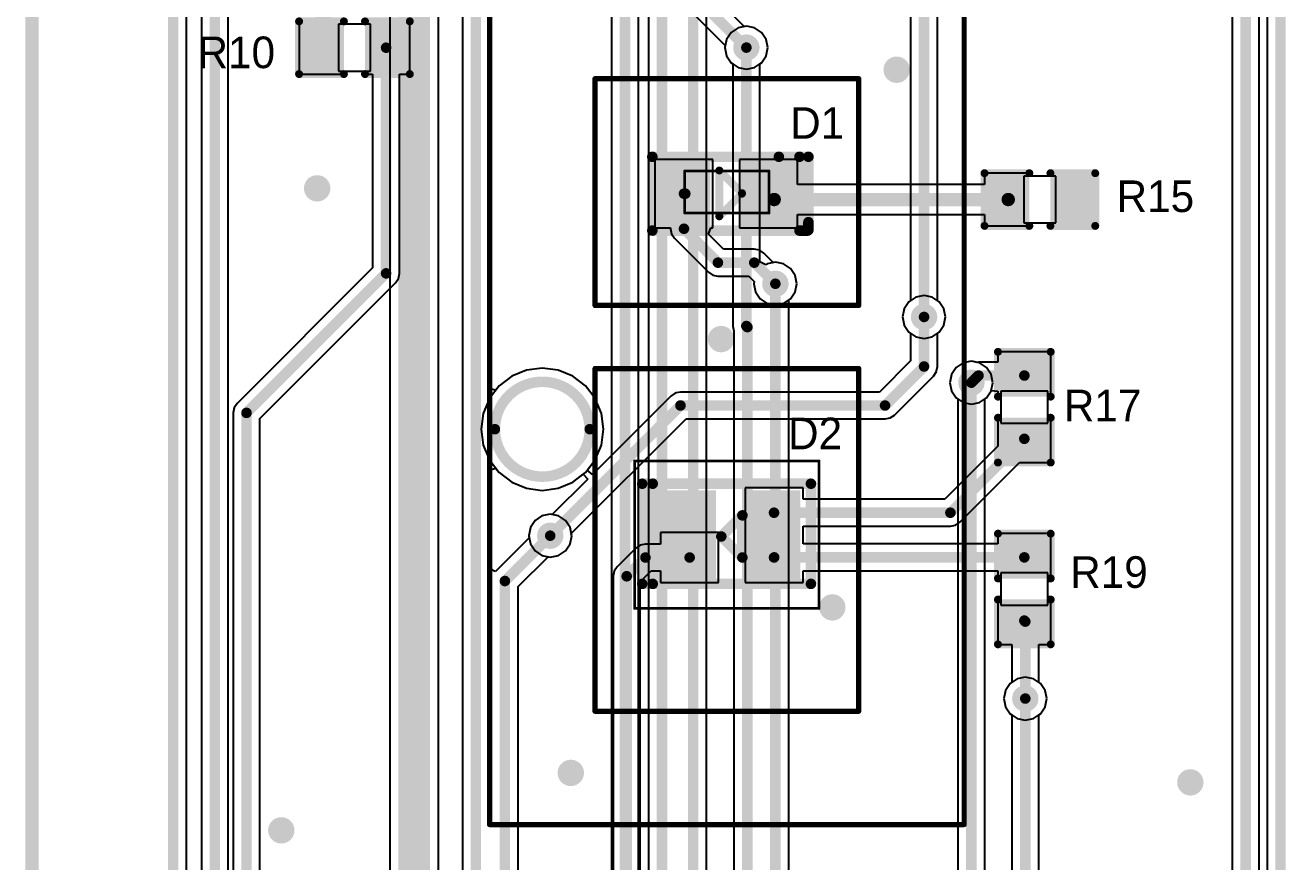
# Model space of a CAD drawing. Extents: x 10.58 to 11.54, y 9.91 to 15.27.
# Drawn here: x 10.598 to 11.539, y 13.464 to 14.089 of the extents above; entities that cross this region are included whole.
import ezdxf

# ---------------------------------------------------------------- set-up
doc = ezdxf.new("R2010")
doc.units = 0
doc.layers.get('0').update_dxf_attribs({"linetype": 'CONTINUOUS'})
for name, color, linetype in [('BOTTOMLAYER', 5, 'CONTINUOUS'), ('KEEPOUTLAYER', 6, 'CONTINUOUS'), ('MULTILAYER', 9, 'CONTINUOUS'), ('TOPLAYER', 1, 'CONTINUOUS'), ('TOPOVERLAY', 2, 'CONTINUOUS'), ('TOPPASTE', 8, 'CONTINUOUS'), ('TOPSOLDER', 216, 'CONTINUOUS'), ('VIAHOLELAYER', 16, 'CONTINUOUS')]:
    doc.layers.add(name, color=color, linetype=linetype)

# ---------------------------------------------------------------- blocks, each defined once
blk = doc.blocks.new('LED_0603_13')
at = {"layer": 'TOPLAYER'}
for points in [[(0.038189, -0.046457), (0.038189, -0.007087), (0.006693, -0.046457), (0.006693, -0.007087)], [(0.101181, -0.046457), (0.101181, -0.007087), (0.069685, -0.046457), (0.069685, -0.007087)]]:
    blk.add_solid(points, dxfattribs=at)
at = {"layer": 'TOPOVERLAY'}
for points, const_width in [([(-0.009449, 0.000394, 1), (-0.005512, 0.000394, 1)], 0.003937), ([(-0.009449, 0.000394, 1), (-0.005512, 0.000394, 1)], 0.003937), ([(-0.009055, 0.000787, 1), (-0.005118, 0.000787, 1)], 0.003937), ([(-0.009055, 0.000787, 1), (-0.005118, 0.000787, 1)], 0.003937), ([(-0.002756, 0.000787, 1), (0.001181, 0.000787, 1)], 0.003937), ([(-0.002756, 0.000787, 1), (0.001181, 0.000787, 1)], 0.003937), ([(-0.002756, 0.000787, 1), (0.001181, 0.000787, 1)], 0.003937), ([(0.107087, 0.000787, 1), (0.111024, 0.000787, 1)], 0.003937), ([(0.107087, 0.000787, 1), (0.111024, 0.000787, 1)], 0.003937), ([(-0.009449, -0.005512, 1), (-0.005512, -0.005512, 1)], 0.003937), ([(-0.009449, -0.005512, 1), (-0.005512, -0.005512, 1)], 0.003937), ([(0.057579, -0.009843, 1), (0.060532, -0.009843, 1)], 0.002953), ([(0.057579, -0.009843, 1), (0.060532, -0.009843, 1)], 0.002953), ([(0.04065, -0.026772, 1), (0.043602, -0.026772, 1)], 0.002953), ([(0.04065, -0.026772, 1), (0.043602, -0.026772, 1)], 0.002953), ([(0.04065, -0.026772, 1), (0.043602, -0.026772, 1)], 0.002953), ([(0.04065, -0.027165, 1), (0.043602, -0.027165, 1)], 0.002953), ([(0.057579, -0.044095, 1), (0.060532, -0.044095, 1)], 0.002953), ([(0.057579, -0.044095, 1), (0.060532, -0.044095, 1)], 0.002953), ([(-0.009449, -0.054331, 1), (-0.005512, -0.054331, 1)], 0.003937), ([(-0.009449, -0.054331, 1), (-0.005512, -0.054331, 1)], 0.003937), ([(-0.002756, -0.054331, 1), (0.001181, -0.054331, 1)], 0.003937), ([(-0.002756, -0.054331, 1), (0.001181, -0.054331, 1)], 0.003937), ([(0.012598, -0.054331, 1), (0.016535, -0.054331, 1)], 0.003937), ([(0.107087, -0.054331, 1), (0.111024, -0.054331, 1)], 0.003937), ([(0.107087, -0.054331, 1), (0.111024, -0.054331, 1)], 0.003937)]:
    blk.add_lwpolyline(points, format="xyb", close=True, dxfattribs=dict(at, const_width=const_width))
for points, const_width in [([(-0.007087, 0.000787), (-0.00748, 0.000394)], 0.007874), ([(-0.00748, 0.000394), (-0.00748, -0.005512)], 0.007874), ([(-0.000787, 0.000787), (-0.007087, 0.000787)], 0.007874), ([(0.109055, 0.000787), (-0.000787, 0.000787)], 0.007874), ([(-0.000787, 0.000787), (-0.000787, -0.054331)], 0.007874), ([(0.109055, 0.000787), (0.109055, -0.054331)], 0.007874), ([(-0.00748, -0.005512), (-0.00748, -0.054331)], 0.007874), ([(0.059055, -0.009843), (0.042126, -0.026772)], 0.005906), ([(0.059055, -0.009843), (0.059055, -0.044095)], 0.005906), ([(0.042126, -0.026772), (0.042126, -0.026772)], 0.005906), ([(0.059055, -0.044095), (0.042126, -0.027165)], 0.005906), ([(0.014567, -0.054331), (-0.00748, -0.054331)], 0.007874), ([(0.109055, -0.054331), (-0.000787, -0.054331)], 0.007874)]:
    blk.add_lwpolyline(points, dxfattribs=dict(at, const_width=const_width))
at = {"layer": 'TOPPASTE'}
for points in [[(0.038189, -0.046457), (0.038189, -0.007087), (0.006693, -0.046457), (0.006693, -0.007087)], [(0.101181, -0.046457), (0.101181, -0.007087), (0.069685, -0.046457), (0.069685, -0.007087)]]:
    blk.add_solid(points, dxfattribs=at)
at = {"layer": 'TOPSOLDER'}
for points in [[(0.042189, -0.050457), (0.042189, -0.003087), (0.002693, -0.050457), (0.002693, -0.003087)], [(0.105181, -0.050457), (0.105181, -0.003087), (0.065685, -0.050457), (0.065685, -0.003087)]]:
    blk.add_solid(points, dxfattribs=at)
blk = doc.blocks.new('0603_2_LED_24')
at = {"layer": 'TOPLAYER'}
for points in [[(-0.015748, 0.04626), (-0.015748, 0.020669), (0.015748, 0.04626), (0.015748, 0.020669)], [(0.047244, 0.04626), (0.047244, 0.020669), (0.07874, 0.04626), (0.07874, 0.020669)], [(-0.015748, 0.012795), (-0.015748, -0.012795), (0.015748, 0.012795), (0.015748, -0.012795)], [(0.047244, 0.012795), (0.047244, -0.012795), (0.07874, 0.012795), (0.07874, -0.012795)]]:
    blk.add_solid(points, dxfattribs=at)
at = {"layer": 'TOPOVERLAY', "const_width": 0.007874}
for points in [[(-0.035433, -0.019685), (-0.035433, 0.055118)], [(-0.035433, 0.055118), (0.090551, 0.055118)], [(-0.027559, -0.019685), (-0.027559, 0.055118)], [(0.090551, -0.019685), (0.090551, 0.055118)], [(0.023622, 0.015748), (0.03937, 0.031496)], [(0.03937, 0), (0.03937, 0.031496)], [(0.023622, 0.015748), (0.03937, 0)], [(-0.035433, -0.019685), (0.090551, -0.019685)]]:
    blk.add_lwpolyline(points, dxfattribs=at)
at = {"layer": 'TOPOVERLAY', "const_width": 0.003937}
for points in [[(-0.037402, 0.055118, 1), (-0.033465, 0.055118, 1)], [(-0.037402, 0.055118, 1), (-0.033465, 0.055118, 1)], [(-0.029528, 0.055118, 1), (-0.025591, 0.055118, 1)], [(0.088583, 0.055118, 1), (0.09252, 0.055118, 1)], [(0.088583, 0.055118, 1), (0.09252, 0.055118, 1)], [(0.037402, 0.031496, 1), (0.041339, 0.031496, 1)], [(0.037402, 0.031496, 1), (0.041339, 0.031496, 1)], [(0.021653, 0.015748, 1), (0.02559, 0.015748, 1)], [(0.021654, 0.015748, 1), (0.025591, 0.015748, 1)], [(0.037402, 0, 1), (0.041339, 0, 1)], [(0.037402, 0, 1), (0.041339, 0, 1)], [(-0.037402, -0.019685, 1), (-0.033465, -0.019685, 1)], [(-0.037402, -0.019685, 1), (-0.033465, -0.019685, 1)], [(-0.029528, -0.019685, 1), (-0.025591, -0.019685, 1)], [(0.088583, -0.019685, 1), (0.09252, -0.019685, 1)], [(0.088583, -0.019685, 1), (0.09252, -0.019685, 1)]]:
    blk.add_lwpolyline(points, format="xyb", close=True, dxfattribs=at)
at = {"layer": 'TOPPASTE'}
for points in [[(-0.015748, 0.04626), (-0.015748, 0.020669), (0.015748, 0.04626), (0.015748, 0.020669)], [(0.047244, 0.04626), (0.047244, 0.020669), (0.07874, 0.04626), (0.07874, 0.020669)], [(-0.015748, 0.012795), (-0.015748, -0.012795), (0.015748, 0.012795), (0.015748, -0.012795)], [(0.047244, 0.012795), (0.047244, -0.012795), (0.07874, 0.012795), (0.07874, -0.012795)]]:
    blk.add_solid(points, dxfattribs=at)
at = {"layer": 'TOPSOLDER'}
for points in [[(-0.019748, 0.05026), (-0.019748, 0.016669), (0.019748, 0.05026), (0.019748, 0.016669)], [(0.043244, 0.05026), (0.043244, 0.016669), (0.08274, 0.05026), (0.08274, 0.016669)], [(-0.019748, 0.016795), (-0.019748, -0.016795), (0.019748, 0.016795), (0.019748, -0.016795)], [(0.043244, 0.016795), (0.043244, -0.016795), (0.08274, 0.016795), (0.08274, -0.016795)]]:
    blk.add_solid(points, dxfattribs=at)
blk = doc.blocks.new('R_0402_39')
at = {"layer": 'TOPLAYER'}
for p, q in [((0.017, 0.0175), (-0.007, 0.0175)), ((-0.007, 0.0175), (-0.007, -0.0175)), ((0.017, -0.0175), (0.017, 0.0175)), ((-0.007, -0.0175), (0.017, -0.0175))]:
    blk.add_line(p, q, dxfattribs=at)
for points in [[(-0.006811, -0.01378), (-0.006811, 0.01378), (-0.030433, -0.01378), (-0.030433, 0.01378)], [(0.040433, -0.01378), (0.040433, 0.01378), (0.016811, -0.01378), (0.016811, 0.01378)]]:
    blk.add_solid(points, dxfattribs=at)
at = {"layer": 'TOPOVERLAY', "const_width": 0.005906}
for points in [[(-0.036339, 0.019685), (-0.036339, -0.019685)], [(-0.002874, 0.019685), (-0.036339, 0.019685)], [(0.046339, 0.019685), (0.012874, 0.019685)], [(0.046339, 0.019685), (0.046339, -0.019685)], [(-0.002874, -0.019685), (-0.036339, -0.019685)], [(0.046339, -0.019685), (0.012874, -0.019685)]]:
    blk.add_lwpolyline(points, dxfattribs=at)
at = {"layer": 'TOPOVERLAY', "const_width": 0.002953}
for points in [[(-0.037815, 0.019685, 1), (-0.034862, 0.019685, 1)], [(-0.037815, 0.019685, 1), (-0.034862, 0.019685, 1)], [(-0.00435, 0.019685, 1), (-0.001398, 0.019685, 1)], [(0.011398, 0.019685, 1), (0.01435, 0.019685, 1)], [(0.044862, 0.019685, 1), (0.047815, 0.019685, 1)], [(0.044862, 0.019685, 1), (0.047815, 0.019685, 1)], [(-0.037815, -0.019685, 1), (-0.034862, -0.019685, 1)], [(-0.037815, -0.019685, 1), (-0.034862, -0.019685, 1)], [(-0.00435, -0.019685, 1), (-0.001398, -0.019685, 1)], [(0.011398, -0.019685, 1), (0.01435, -0.019685, 1)], [(0.044862, -0.019685, 1), (0.047815, -0.019685, 1)], [(0.044862, -0.019685, 1), (0.047815, -0.019685, 1)]]:
    blk.add_lwpolyline(points, format="xyb", close=True, dxfattribs=at)
at = {"layer": 'TOPPASTE'}
for points in [[(-0.006811, -0.01378), (-0.006811, 0.01378), (-0.030433, -0.01378), (-0.030433, 0.01378)], [(0.040433, -0.01378), (0.040433, 0.01378), (0.016811, -0.01378), (0.016811, 0.01378)]]:
    blk.add_solid(points, dxfattribs=at)
at = {"layer": 'TOPSOLDER'}
for points in [[(-0.002811, -0.01778), (-0.002811, 0.01778), (-0.034433, -0.01778), (-0.034433, 0.01778)], [(0.044433, -0.01778), (0.044433, 0.01778), (0.012811, -0.01778), (0.012811, 0.01778)]]:
    blk.add_solid(points, dxfattribs=at)
blk = doc.blocks.new('R_0402_42')
at = {"layer": 'TOPLAYER'}
for p, q in [((0.017, 0.0175), (-0.007, 0.0175)), ((-0.007, 0.0175), (-0.007, -0.0175)), ((0.017, -0.0175), (0.017, 0.0175)), ((-0.007, -0.0175), (0.017, -0.0175))]:
    blk.add_line(p, q, dxfattribs=at)
for points in [[(-0.006811, -0.01378), (-0.006811, 0.01378), (-0.030433, -0.01378), (-0.030433, 0.01378)], [(0.040433, -0.01378), (0.040433, 0.01378), (0.016811, -0.01378), (0.016811, 0.01378)]]:
    blk.add_solid(points, dxfattribs=at)
at = {"layer": 'TOPOVERLAY', "const_width": 0.005906}
for points in [[(-0.036339, -0.019685), (-0.036339, 0.019685)], [(-0.036339, 0.019685), (-0.002874, 0.019685)], [(0.012874, 0.019685), (0.046339, 0.019685)], [(0.046339, -0.019685), (0.046339, 0.019685)], [(-0.036339, -0.019685), (-0.002874, -0.019685)], [(0.012874, -0.019685), (0.046339, -0.019685)]]:
    blk.add_lwpolyline(points, dxfattribs=at)
at = {"layer": 'TOPOVERLAY', "const_width": 0.002953}
for points in [[(-0.037815, 0.019685, 1), (-0.034862, 0.019685, 1)], [(-0.037815, 0.019685, 1), (-0.034862, 0.019685, 1)], [(-0.00435, 0.019685, 1), (-0.001398, 0.019685, 1)], [(0.011398, 0.019685, 1), (0.01435, 0.019685, 1)], [(0.044862, 0.019685, 1), (0.047815, 0.019685, 1)], [(0.044862, 0.019685, 1), (0.047815, 0.019685, 1)], [(-0.037815, -0.019685, 1), (-0.034862, -0.019685, 1)], [(-0.037815, -0.019685, 1), (-0.034862, -0.019685, 1)], [(-0.00435, -0.019685, 1), (-0.001398, -0.019685, 1)], [(0.011398, -0.019685, 1), (0.01435, -0.019685, 1)], [(0.044862, -0.019685, 1), (0.047815, -0.019685, 1)], [(0.044862, -0.019685, 1), (0.047815, -0.019685, 1)]]:
    blk.add_lwpolyline(points, format="xyb", close=True, dxfattribs=at)
at = {"layer": 'TOPPASTE'}
for points in [[(-0.006811, -0.01378), (-0.006811, 0.01378), (-0.030433, -0.01378), (-0.030433, 0.01378)], [(0.040433, -0.01378), (0.040433, 0.01378), (0.016811, -0.01378), (0.016811, 0.01378)]]:
    blk.add_solid(points, dxfattribs=at)
at = {"layer": 'TOPSOLDER'}
for points in [[(-0.002811, -0.01778), (-0.002811, 0.01778), (-0.034433, -0.01778), (-0.034433, 0.01778)], [(0.044433, -0.01778), (0.044433, 0.01778), (0.012811, -0.01778), (0.012811, 0.01778)]]:
    blk.add_solid(points, dxfattribs=at)
blk = doc.blocks.new('R_0402_44')
at = {"layer": 'TOPLAYER'}
for p, q in [((0.017, 0.0175), (-0.007, 0.0175)), ((-0.007, 0.0175), (-0.007, -0.0175)), ((0.017, -0.0175), (0.017, 0.0175)), ((-0.007, -0.0175), (0.017, -0.0175))]:
    blk.add_line(p, q, dxfattribs=at)
for points in [[(-0.006811, -0.01378), (-0.006811, 0.01378), (-0.030433, -0.01378), (-0.030433, 0.01378)], [(0.040433, -0.01378), (0.040433, 0.01378), (0.016811, -0.01378), (0.016811, 0.01378)]]:
    blk.add_solid(points, dxfattribs=at)
at = {"layer": 'TOPOVERLAY', "const_width": 0.005906}
for points in [[(-0.036339, -0.019685), (-0.036339, 0.019685)], [(-0.002874, 0.019685), (-0.036339, 0.019685)], [(0.046339, 0.019685), (0.012874, 0.019685)], [(0.046339, -0.019685), (0.046339, 0.019685)], [(-0.002874, -0.019685), (-0.036339, -0.019685)], [(0.046339, -0.019685), (0.012874, -0.019685)]]:
    blk.add_lwpolyline(points, dxfattribs=at)
at = {"layer": 'TOPOVERLAY', "const_width": 0.002953}
for points in [[(-0.037815, 0.019685, 1), (-0.034862, 0.019685, 1)], [(-0.037815, 0.019685, 1), (-0.034862, 0.019685, 1)], [(-0.00435, 0.019685, 1), (-0.001398, 0.019685, 1)], [(0.011398, 0.019685, 1), (0.01435, 0.019685, 1)], [(0.044862, 0.019685, 1), (0.047815, 0.019685, 1)], [(0.044862, 0.019685, 1), (0.047815, 0.019685, 1)], [(-0.037815, -0.019685, 1), (-0.034862, -0.019685, 1)], [(-0.037815, -0.019685, 1), (-0.034862, -0.019685, 1)], [(-0.00435, -0.019685, 1), (-0.001398, -0.019685, 1)], [(0.011398, -0.019685, 1), (0.01435, -0.019685, 1)], [(0.044862, -0.019685, 1), (0.047815, -0.019685, 1)], [(0.044862, -0.019685, 1), (0.047815, -0.019685, 1)]]:
    blk.add_lwpolyline(points, format="xyb", close=True, dxfattribs=at)
at = {"layer": 'TOPPASTE'}
for points in [[(-0.006811, -0.01378), (-0.006811, 0.01378), (-0.030433, -0.01378), (-0.030433, 0.01378)], [(0.040433, -0.01378), (0.040433, 0.01378), (0.016811, -0.01378), (0.016811, 0.01378)]]:
    blk.add_solid(points, dxfattribs=at)
at = {"layer": 'TOPSOLDER'}
for points in [[(-0.002811, -0.01778), (-0.002811, 0.01778), (-0.034433, -0.01778), (-0.034433, 0.01778)], [(0.044433, -0.01778), (0.044433, 0.01778), (0.012811, -0.01778), (0.012811, 0.01778)]]:
    blk.add_solid(points, dxfattribs=at)
blk = doc.blocks.new('R_0402_46')
at = {"layer": 'TOPLAYER'}
for p, q in [((0.017, 0.0175), (-0.007, 0.0175)), ((-0.007, 0.0175), (-0.007, -0.0175)), ((0.017, -0.0175), (0.017, 0.0175)), ((-0.007, -0.0175), (0.017, -0.0175))]:
    blk.add_line(p, q, dxfattribs=at)
for points in [[(-0.006811, -0.01378), (-0.006811, 0.01378), (-0.030433, -0.01378), (-0.030433, 0.01378)], [(0.040433, -0.01378), (0.040433, 0.01378), (0.016811, -0.01378), (0.016811, 0.01378)]]:
    blk.add_solid(points, dxfattribs=at)
at = {"layer": 'TOPOVERLAY', "const_width": 0.005906}
for points in [[(-0.036339, 0.019685), (-0.036339, -0.019685)], [(-0.036339, 0.019685), (-0.002874, 0.019685)], [(0.012874, 0.019685), (0.046339, 0.019685)], [(0.046339, 0.019685), (0.046339, -0.019685)], [(-0.036339, -0.019685), (-0.002874, -0.019685)], [(0.012874, -0.019685), (0.046339, -0.019685)]]:
    blk.add_lwpolyline(points, dxfattribs=at)
at = {"layer": 'TOPOVERLAY', "const_width": 0.002953}
for points in [[(-0.037815, 0.019685, 1), (-0.034862, 0.019685, 1)], [(-0.037815, 0.019685, 1), (-0.034862, 0.019685, 1)], [(-0.00435, 0.019685, 1), (-0.001398, 0.019685, 1)], [(0.011398, 0.019685, 1), (0.01435, 0.019685, 1)], [(0.044862, 0.019685, 1), (0.047815, 0.019685, 1)], [(0.044862, 0.019685, 1), (0.047815, 0.019685, 1)], [(-0.037815, -0.019685, 1), (-0.034862, -0.019685, 1)], [(-0.037815, -0.019685, 1), (-0.034862, -0.019685, 1)], [(-0.00435, -0.019685, 1), (-0.001398, -0.019685, 1)], [(0.011398, -0.019685, 1), (0.01435, -0.019685, 1)], [(0.044862, -0.019685, 1), (0.047815, -0.019685, 1)], [(0.044862, -0.019685, 1), (0.047815, -0.019685, 1)]]:
    blk.add_lwpolyline(points, format="xyb", close=True, dxfattribs=at)
at = {"layer": 'TOPPASTE'}
for points in [[(-0.006811, -0.01378), (-0.006811, 0.01378), (-0.030433, -0.01378), (-0.030433, 0.01378)], [(0.040433, -0.01378), (0.040433, 0.01378), (0.016811, -0.01378), (0.016811, 0.01378)]]:
    blk.add_solid(points, dxfattribs=at)
at = {"layer": 'TOPSOLDER'}
for points in [[(-0.002811, -0.01778), (-0.002811, 0.01778), (-0.034433, -0.01778), (-0.034433, 0.01778)], [(0.044433, -0.01778), (0.044433, 0.01778), (0.012811, -0.01778), (0.012811, 0.01778)]]:
    blk.add_solid(points, dxfattribs=at)

msp = doc.modelspace()

# ---------------------------------------------------------------- linework, layer by layer
at = {"layer": 'BOTTOMLAYER'}
for p, q in [((11.063284, 14.754827), (11.063284, 13.367907)), ((11.258953, 14.653513), (11.258953, 13.883233)), ((11.279024, 13.883233), (11.279024, 14.654565)), ((11.499111, 14.639472), (11.499111, 13.018068)), ((11.525096, 14.637282), (11.525096, 12.651505)), ((11.519182, 13.013912), (11.519182, 14.635931)), ((10.718394, 12.651505), (10.718394, 14.576317)), ((10.729426, 14.4584), (10.729426, 12.845801)), ((10.749496, 12.849958), (10.749496, 14.454243)), ((10.924308, 14.426874), (10.924308, 12.61903)), ((10.944378, 13.81772), (10.944378, 14.426874)), ((11.035725, 14.385345), (11.035725, 13.239138)), ((11.055796, 13.365982), (11.055796, 14.389502)), ((10.870216, 14.324018), (10.870216, 12.451951)), ((10.906344, 12.459433), (10.906344, 14.324018)), ((11.106583, 13.009581), (11.106583, 14.280024)), ((11.124958, 14.083533), (11.121477, 14.078324)), ((11.130167, 14.087014), (11.124958, 14.083533)), ((11.136312, 14.088236), (11.130167, 14.087014)), ((11.142456, 14.087014), (11.136312, 14.088236)), ((11.147665, 14.083533), (11.142456, 14.087014)), ((11.151146, 14.078324), (11.147665, 14.083533)), ((11.121477, 14.078324), (11.120255, 14.072179)), ((11.120255, 14.072179), (11.121477, 14.066035)), ((11.152368, 14.072179), (11.151146, 14.078324)), ((11.151146, 14.066035), (11.152368, 14.072179)), ((11.121477, 14.066035), (11.124958, 14.060826)), ((11.147665, 14.060826), (11.151146, 14.066035)), ((11.124958, 14.060826), (11.126276, 14.059945)), ((11.126276, 14.059945), (11.126276, 13.864191)), ((11.146347, 14.059945), (11.147665, 14.060826)), ((11.146347, 13.912282), (11.146347, 14.059945)), ((11.150757, 13.909925), (11.146347, 13.912282)), ((11.157965, 13.911858), (11.15182, 13.910636)), ((11.16411, 13.910636), (11.157965, 13.911858)), ((11.15182, 13.910636), (11.150757, 13.909925)), ((11.169319, 13.907155), (11.16411, 13.910636)), ((11.172799, 13.901946), (11.169319, 13.907155)), ((11.174022, 13.895801), (11.172799, 13.901946)), ((11.172799, 13.889657), (11.174022, 13.895801)), ((11.168, 13.883567), (11.169319, 13.884448)), ((11.168, 13.0679), (11.168, 13.883567)), ((11.169319, 13.884448), (11.172799, 13.889657)), ((11.258953, 13.883233), (11.257635, 13.882352)), ((11.280342, 13.882352), (11.279024, 13.883233)), ((11.254154, 13.877143), (11.252932, 13.870998)), ((11.257635, 13.882352), (11.254154, 13.877143)), ((11.283823, 13.877143), (11.280342, 13.882352)), ((11.285045, 13.870998), (11.283823, 13.877143)), ((11.126276, 13.864191), (11.126276, 13.864191)), ((11.126276, 13.864191), (11.126276, 13.864191)), ((11.126276, 13.864191), (11.12704, 13.860351)), ((11.252932, 13.870998), (11.254154, 13.864854)), ((11.254154, 13.864854), (11.257635, 13.859644)), ((11.280342, 13.859644), (11.283823, 13.864854)), ((11.283823, 13.864854), (11.285045, 13.870998)), ((11.12704, 13.860351), (11.127064, 13.860316)), ((11.127064, 13.860316), (11.127064, 13.018068)), ((11.257635, 13.859644), (11.262844, 13.856164)), ((11.262844, 13.856164), (11.268989, 13.854942)), ((11.268989, 13.854942), (11.275133, 13.856164)), ((11.275133, 13.856164), (11.280342, 13.859644)), ((11.298168, 13.836729), (11.292959, 13.833248)), ((11.304313, 13.837951), (11.298168, 13.836729)), ((11.310457, 13.836729), (11.304313, 13.837951)), ((11.315666, 13.833248), (11.310457, 13.836729)), ((10.961116, 13.826688), (10.951659, 13.81943)), ((10.97213, 13.83125), (10.961116, 13.826688)), ((10.983949, 13.832806), (10.97213, 13.83125)), ((10.995769, 13.83125), (10.983949, 13.832806)), ((11.006783, 13.826688), (10.995769, 13.83125)), ((11.016241, 13.81943), (11.006783, 13.826688)), ((11.289478, 13.828039), (11.288256, 13.821895)), ((11.292959, 13.833248), (11.289478, 13.828039)), ((11.319147, 13.828039), (11.315666, 13.833248)), ((11.320369, 13.821895), (11.319147, 13.828039)), ((10.949113, 13.816113), (10.944378, 13.81772)), ((10.951659, 13.81943), (10.949113, 13.816113)), ((11.023498, 13.809972), (11.016241, 13.81943)), ((11.288256, 13.821895), (11.289478, 13.81575)), ((11.319147, 13.81575), (11.320369, 13.821895)), ((11.02806, 13.798959), (11.023498, 13.809972)), ((11.289478, 13.81575), (11.292959, 13.810541)), ((11.292959, 13.810541), (11.294277, 13.80966)), ((11.294277, 13.80966), (11.294277, 13.068068)), ((11.314348, 13.80966), (11.315666, 13.810541)), ((11.314348, 13.063912), (11.314348, 13.80966)), ((11.315666, 13.810541), (11.319147, 13.81575)), ((11.029616, 13.787139), (11.02806, 13.798959)), ((11.02806, 13.77532), (11.029616, 13.787139)), ((11.023498, 13.764306), (11.02806, 13.77532)), ((11.016241, 13.754848), (11.023498, 13.764306)), ((10.944378, 13.756558), (10.949113, 13.758166)), ((10.944378, 13.683872), (10.944378, 13.756558)), ((10.949113, 13.758166), (10.951659, 13.754848)), ((10.951659, 13.754848), (10.961116, 13.747591)), ((11.006783, 13.747591), (11.016241, 13.754848)), ((10.961116, 13.747591), (10.97213, 13.743029)), ((10.97213, 13.743029), (10.983949, 13.741473)), ((10.983949, 13.741473), (10.995769, 13.743029)), ((10.995769, 13.743029), (11.006783, 13.747591)), ((10.989855, 13.723669), (10.98371, 13.722447)), ((10.995999, 13.722447), (10.989855, 13.723669)), ((10.975021, 13.713757), (10.973798, 13.707612)), ((10.978501, 13.718966), (10.975021, 13.713757)), ((10.98371, 13.722447), (10.978501, 13.718966)), ((11.001209, 13.718966), (10.995999, 13.722447)), ((11.004689, 13.713757), (11.001209, 13.718966)), ((11.005911, 13.707612), (11.004689, 13.713757)), ((10.974108, 13.706057), (10.948998, 13.680947)), ((10.973798, 13.707612), (10.974108, 13.706057)), ((11.004689, 13.701468), (11.005911, 13.707612)), ((10.995999, 13.692778), (11.001209, 13.696259)), ((11.001209, 13.696259), (11.004689, 13.701468)), ((10.966032, 13.669597), (10.9883, 13.691865)), ((10.9883, 13.691865), (10.989855, 13.691556)), ((10.989855, 13.691556), (10.995999, 13.692778)), ((10.94836, 13.681212), (10.944378, 13.683872)), ((10.948998, 13.680947), (10.94836, 13.681212)), ((10.966032, 12.842957), (10.966032, 13.669597)), ((11.338435, 13.600793), (11.333226, 13.597313)), ((11.344579, 13.602015), (11.338435, 13.600793)), ((11.350724, 13.600793), (11.344579, 13.602015)), ((11.355933, 13.597313), (11.350724, 13.600793)), ((11.329745, 13.592104), (11.328523, 13.585959)), ((11.333226, 13.597313), (11.329745, 13.592104)), ((11.359414, 13.592104), (11.355933, 13.597313)), ((11.360636, 13.585959), (11.359414, 13.592104)), ((11.328523, 13.585959), (11.329745, 13.579814)), ((11.359414, 13.579814), (11.360636, 13.585959)), ((11.329745, 13.579814), (11.333226, 13.574605)), ((11.333226, 13.574605), (11.334544, 13.573724)), ((11.334544, 13.573724), (11.334544, 13.062163)), ((11.354615, 13.573724), (11.355933, 13.574605)), ((11.354615, 13.058006), (11.354615, 13.573724)), ((11.355933, 13.574605), (11.359414, 13.579814))]:
    msp.add_line(p, q, dxfattribs=at)
for points, const_width in [([(11.073319, 13.35525), (11.073319, 14.767061)], 0.007874), ([(11.268989, 13.870998), (11.268989, 14.665486)], 0.007874), ([(11.509146, 13.013912), (11.509146, 14.651707)], 0.007874), ([(10.739461, 12.845801), (10.739461, 14.4584)], 0.007874), ([(10.934343, 12.61903), (10.934343, 14.439108)], 0.007874), ([(11.04576, 13.226904), (11.04576, 14.389502)], 0.007874), ([(10.88828, 12.451951), (10.88828, 14.335959)], 0.023622), ([(11.096548, 13.009581), (11.096548, 14.292258)], 0.007874), ([(11.136312, 13.864191), (11.136312, 14.072179)], 0.007874), ([(11.157965, 12.934337), (11.157965, 13.895801)], 0.007874), ([(11.136312, 13.864191), (11.137099, 13.863404)], 0.007874), ([(11.137099, 13.013912), (11.137099, 13.863404)], 0.007874), ([(11.304313, 13.063912), (11.304313, 13.821895)], 0.007874), ([(10.955997, 13.673754), (10.989855, 13.707612)], 0.007874), ([(10.955997, 12.657219), (10.955997, 13.673754)], 0.007874), ([(11.344579, 13.058006), (11.344579, 13.585959)], 0.007874)]:
    msp.add_lwpolyline(points, dxfattribs=dict(at, const_width=const_width))
for points, const_width in [([(11.13139, 14.072179, 1), (11.141233, 14.072179, 1)], 0.009843), ([(11.134343, 14.072179, 1), (11.13828, 14.072179, 1)], 0.003937), ([(11.243595, 14.055644, 1), (11.253438, 14.055644, 1)], 0.009843), ([(10.810918, 13.967061, 1), (10.82076, 13.967061, 1)], 0.009843), ([(11.153044, 13.895801, 1), (11.162886, 13.895801, 1)], 0.009843), ([(11.155997, 13.895801, 1), (11.159934, 13.895801, 1)], 0.003937), ([(11.264067, 13.870998, 1), (11.27391, 13.870998, 1)], 0.009843), ([(11.26702, 13.870998, 1), (11.270957, 13.870998, 1)], 0.003937), ([(11.112493, 13.854463, 1), (11.122335, 13.854463, 1)], 0.009843), ([(11.134343, 13.864191, 1), (11.13828, 13.864191, 1)], 0.003937), ([(11.134343, 13.864191, 1), (11.13828, 13.864191, 1)], 0.003937), ([(11.13513, 13.863404, 1), (11.139067, 13.863404, 1)], 0.003937), ([(11.13513, 13.863404, 1), (11.139067, 13.863404, 1)], 0.003937), ([(11.299392, 13.821895, 1), (11.309234, 13.821895, 1)], 0.009843), ([(11.302344, 13.821895, 1), (11.306281, 13.821895, 1)], 0.003937), ([(10.984934, 13.707612, 1), (10.994776, 13.707612, 1)], 0.009843), ([(10.987886, 13.707612, 1), (10.991823, 13.707612, 1)], 0.003937), ([(10.954028, 13.673754, 1), (10.957965, 13.673754, 1)], 0.003937), ([(10.954028, 13.673754, 1), (10.957965, 13.673754, 1)], 0.003937), ([(11.195564, 13.654069, 1), (11.205406, 13.654069, 1)], 0.009843), ([(11.339658, 13.585959, 1), (11.3495, 13.585959, 1)], 0.009843), ([(11.342611, 13.585959, 1), (11.346548, 13.585959, 1)], 0.003937), ([(11.000288, 13.530447, 1), (11.01013, 13.530447, 1)], 0.009843), ([(11.462886, 13.52336, 1), (11.472729, 13.52336, 1)], 0.009843), ([(10.784146, 13.487534, 1), (10.793989, 13.487534, 1)], 0.009843)]:
    msp.add_lwpolyline(points, format="xyb", close=True, dxfattribs=dict(at, const_width=const_width))
at = {"layer": 'KEEPOUTLAYER'}
for points, const_width in [([(10.602847, 12.93514), (10.602847, 15.102101)], 0.01), ([(11.535131, 12.641469), (11.535131, 15.102101)], 0.007874), ([(10.708359, 12.641469), (10.708359, 14.586352)], 0.007874)]:
    msp.add_lwpolyline(points, dxfattribs=dict(at, const_width=const_width))
for points, const_width in [([(11.019383, 13.787139, 1), (10.948516, 13.787139, 1)], 0.007874), ([(10.946548, 13.787139, 1), (10.950485, 13.787139, 1)], 0.003937), ([(11.017414, 13.787139, 1), (11.021351, 13.787139, 1)], 0.003937)]:
    msp.add_lwpolyline(points, format="xyb", close=True, dxfattribs=dict(at, const_width=const_width))
at = {"layer": 'MULTILAYER', "const_width": 0.009843}
for points in [[(11.13139, 14.072179, 1), (11.141233, 14.072179, 1)], [(11.243595, 14.055644, 1), (11.253438, 14.055644, 1)], [(10.810918, 13.967061, 1), (10.82076, 13.967061, 1)], [(11.153044, 13.895801, 1), (11.162886, 13.895801, 1)], [(11.264067, 13.870998, 1), (11.27391, 13.870998, 1)], [(11.112493, 13.854463, 1), (11.122335, 13.854463, 1)], [(11.299392, 13.821895, 1), (11.309234, 13.821895, 1)], [(10.984934, 13.707612, 1), (10.994776, 13.707612, 1)], [(11.195564, 13.654069, 1), (11.205406, 13.654069, 1)], [(11.339658, 13.585959, 1), (11.3495, 13.585959, 1)], [(11.000288, 13.530447, 1), (11.01013, 13.530447, 1)], [(11.462886, 13.52336, 1), (11.472729, 13.52336, 1)], [(10.784146, 13.487534, 1), (10.793989, 13.487534, 1)]]:
    msp.add_lwpolyline(points, format="xyb", close=True, dxfattribs=at)
at = {"layer": 'TOPLAYER'}
for p, q in [((11.525096, 14.637282), (11.525096, 12.651505)), ((10.718394, 12.651505), (10.718394, 14.576317)), ((11.134756, 14.087927), (11.099761, 14.122922)), ((11.08263, 14.111669), (11.120564, 14.073735)), ((10.802341, 14.091786), (10.802341, 14.052416)), ((10.885018, 14.052416), (10.885018, 14.091786)), ((11.136312, 14.088236), (11.134756, 14.087927)), ((11.142456, 14.087014), (11.136312, 14.088236)), ((11.147665, 14.083533), (11.142456, 14.087014)), ((11.151146, 14.078324), (11.147665, 14.083533)), ((11.120564, 14.073735), (11.120255, 14.072179)), ((11.120255, 14.072179), (11.121477, 14.066035)), ((11.152368, 14.072179), (11.151146, 14.078324)), ((11.151146, 14.066035), (11.152368, 14.072179)), ((11.121477, 14.066035), (11.124958, 14.060826)), ((11.147665, 14.060826), (11.151146, 14.066035)), ((10.837774, 14.052416), (10.837774, 14.054601)), ((10.837774, 14.054601), (10.849585, 14.054601)), ((10.849585, 14.054601), (10.849585, 14.052416)), ((11.124958, 14.060826), (11.130167, 14.057345)), ((11.130167, 14.057345), (11.136312, 14.056123)), ((11.136312, 14.056123), (11.142456, 14.057345)), ((11.142456, 14.057345), (11.147665, 14.060826)), ((10.802341, 14.052416), (10.837774, 14.052416)), ((10.849585, 14.052416), (10.857266, 14.052416)), ((10.857266, 14.052416), (10.857266, 13.907719)), ((10.877337, 13.903563), (10.877337, 14.052416)), ((10.877337, 14.052416), (10.885018, 14.052416)), ((11.111379, 13.988663), (11.068072, 13.988663)), ((11.068072, 13.988663), (11.068072, 13.937482)), ((11.111379, 13.937482), (11.111379, 13.988663)), ((11.174371, 13.988663), (11.131064, 13.988663)), ((11.131064, 13.988663), (11.131064, 13.937482)), ((11.174371, 13.96982), (11.174371, 13.988663)), ((11.349553, 13.978386), (11.31412, 13.978386)), ((11.31412, 13.978386), (11.31412, 13.96982)), ((11.349553, 13.976201), (11.349553, 13.978386)), ((11.31412, 13.96982), (11.174371, 13.96982)), ((11.367459, 13.976201), (11.349553, 13.976201)), ((11.367459, 13.941201), (11.367459, 13.976201)), ((11.174371, 13.937482), (11.174371, 13.947581)), ((11.174371, 13.947581), (11.31412, 13.947581)), ((11.31412, 13.947581), (11.31412, 13.939016)), ((11.349553, 13.939016), (11.349553, 13.941201)), ((11.349553, 13.941201), (11.367459, 13.941201)), ((11.068072, 13.937482), (11.07969, 13.937482)), ((11.07969, 13.937482), (11.07969, 13.936875)), ((11.07969, 13.936875), (11.080454, 13.933035)), ((11.080454, 13.933035), (11.08263, 13.929779)), ((11.107931, 13.932862), (11.109844, 13.937482)), ((11.119208, 13.921585), (11.107931, 13.932862)), ((11.109844, 13.937482), (11.111379, 13.937482)), ((11.131064, 13.937482), (11.174371, 13.937482)), ((11.31412, 13.939016), (11.349553, 13.939016)), ((11.08263, 13.929779), (11.107956, 13.904454)), ((11.142217, 13.921585), (11.119208, 13.921585)), ((11.146057, 13.920821), (11.142217, 13.921585)), ((11.149313, 13.918645), (11.146057, 13.920821)), ((11.15641, 13.911549), (11.149313, 13.918645)), ((11.157965, 13.911858), (11.15641, 13.911549)), ((11.16411, 13.910636), (11.157965, 13.911858)), ((10.857266, 13.907719), (10.755987, 13.806441)), ((10.876573, 13.899722), (10.877337, 13.903563)), ((11.107956, 13.904454), (11.107955, 13.904454)), ((11.107955, 13.904454), (11.107956, 13.904453)), ((11.107956, 13.904453), (11.107956, 13.904453)), ((11.107956, 13.904453), (11.107956, 13.904453)), ((11.107956, 13.904453), (11.107956, 13.904453)), ((11.107956, 13.904453), (11.107956, 13.904453)), ((11.107956, 13.904453), (11.107956, 13.904453)), ((11.107956, 13.904453), (11.111211, 13.902278)), ((11.111211, 13.902278), (11.115052, 13.901514)), ((11.169319, 13.907155), (11.16411, 13.910636)), ((11.172799, 13.901946), (11.169319, 13.907155)), ((11.174022, 13.895801), (11.172799, 13.901946)), ((10.773119, 13.795188), (10.874397, 13.896467)), ((10.874397, 13.896467), (10.876573, 13.899722)), ((11.115052, 13.901514), (11.13806, 13.901514)), ((11.13806, 13.901514), (11.142218, 13.897357)), ((11.142218, 13.897357), (11.141909, 13.895801)), ((11.141909, 13.895801), (11.143131, 13.889657)), ((11.172799, 13.889657), (11.174022, 13.895801)), ((11.143131, 13.889657), (11.146611, 13.884448)), ((11.146611, 13.884448), (11.15182, 13.880967)), ((11.16411, 13.880967), (11.169319, 13.884448)), ((11.169319, 13.884448), (11.172799, 13.889657)), ((11.262844, 13.885832), (11.257635, 13.882352)), ((11.268989, 13.887055), (11.262844, 13.885832)), ((11.275133, 13.885832), (11.268989, 13.887055)), ((11.280342, 13.882352), (11.275133, 13.885832)), ((11.15182, 13.880967), (11.157965, 13.879745)), ((11.157965, 13.879745), (11.16411, 13.880967)), ((11.254154, 13.877143), (11.252932, 13.870998)), ((11.257635, 13.882352), (11.254154, 13.877143)), ((11.283823, 13.877143), (11.280342, 13.882352)), ((11.285045, 13.870998), (11.283823, 13.877143)), ((11.252932, 13.870998), (11.254154, 13.864854)), ((11.254154, 13.864854), (11.257635, 13.859644)), ((11.280342, 13.859644), (11.283823, 13.864854)), ((11.283823, 13.864854), (11.285045, 13.870998)), ((11.257635, 13.859644), (11.258953, 13.858764)), ((11.258953, 13.858764), (11.258953, 13.838147)), ((11.279024, 13.858764), (11.280342, 13.859644)), ((11.279024, 13.83399), (11.279024, 13.858764)), ((11.258953, 13.838147), (11.235698, 13.814892)), ((11.298168, 13.836729), (11.292959, 13.833248)), ((11.304313, 13.837951), (11.298168, 13.836729)), ((11.30872, 13.837075), (11.304313, 13.837951)), ((11.309641, 13.837258), (11.30872, 13.837075)), ((11.324174, 13.837258), (11.309641, 13.837258)), ((11.363544, 13.844939), (11.324174, 13.844939)), ((11.324174, 13.844939), (11.324174, 13.837258)), ((11.363544, 13.809506), (11.363544, 13.844939)), ((10.961116, 13.826688), (10.951659, 13.81943)), ((10.97213, 13.83125), (10.961116, 13.826688)), ((10.983949, 13.832806), (10.97213, 13.83125)), ((10.995769, 13.83125), (10.983949, 13.832806)), ((11.006783, 13.826688), (10.995769, 13.83125)), ((11.016241, 13.81943), (11.006783, 13.826688)), ((11.246951, 13.797761), (11.276085, 13.826894)), ((11.276085, 13.826894), (11.27826, 13.83015)), ((11.27826, 13.83015), (11.278387, 13.830787)), ((11.278387, 13.830787), (11.279024, 13.83399)), ((11.289478, 13.828039), (11.288256, 13.821895)), ((11.292959, 13.833248), (11.289478, 13.828039)), ((10.951659, 13.81943), (10.944401, 13.809972)), ((11.023498, 13.809972), (11.016241, 13.81943)), ((11.288256, 13.821895), (11.289478, 13.81575)), ((10.944401, 13.809972), (10.939839, 13.798959)), ((11.080003, 13.811953), (11.021311, 13.75326)), ((11.02806, 13.798959), (11.023498, 13.809972)), ((11.083259, 13.814128), (11.080003, 13.811953)), ((11.083896, 13.814255), (11.083259, 13.814128)), ((11.087099, 13.814892), (11.083896, 13.814255)), ((11.235698, 13.814892), (11.087099, 13.814892)), ((11.289478, 13.81575), (11.292959, 13.810541)), ((11.292959, 13.810541), (11.298168, 13.807061)), ((11.310457, 13.807061), (11.315666, 13.810541)), ((11.315666, 13.810541), (11.319147, 13.81575)), ((11.319147, 13.81575), (11.319198, 13.816006)), ((11.319198, 13.816006), (11.324174, 13.815516)), ((11.324174, 13.815516), (11.324174, 13.809506)), ((11.324174, 13.809506), (11.326359, 13.809506)), ((11.326359, 13.809506), (11.326359, 13.797695)), ((11.361359, 13.797695), (11.361359, 13.809506)), ((11.361359, 13.809506), (11.363544, 13.809506)), ((10.753812, 13.803185), (10.753048, 13.799345)), ((10.753048, 13.799345), (10.753048, 13.799345)), ((10.753048, 13.799345), (10.753048, 13.799345)), ((10.753048, 13.799345), (10.753048, 13.799345)), ((10.753048, 13.799345), (10.753048, 13.799345)), ((10.753048, 13.799345), (10.753048, 12.774542)), ((10.755987, 13.806441), (10.753812, 13.803185)), ((10.939839, 13.798959), (10.938283, 13.787139)), ((11.029616, 13.787139), (11.02806, 13.798959)), ((11.298168, 13.807061), (11.304313, 13.805838)), ((11.304313, 13.805838), (11.310457, 13.807061)), ((10.773119, 12.778698), (10.773119, 13.795188)), ((11.005602, 13.709168), (11.091256, 13.794821)), ((11.091256, 13.794821), (11.239855, 13.794821)), ((11.239855, 13.794821), (11.243695, 13.795585)), ((11.243695, 13.795585), (11.246951, 13.797761)), ((11.326359, 13.797695), (11.324174, 13.797695)), ((11.324174, 13.797695), (11.324174, 13.774486)), ((11.363544, 13.797695), (11.361359, 13.797695)), ((11.363544, 13.762262), (11.363544, 13.797695)), ((10.938283, 13.787139), (10.939839, 13.77532)), ((11.02806, 13.77532), (11.029616, 13.787139)), ((10.939839, 13.77532), (10.944401, 13.764306)), ((11.023498, 13.764306), (11.02806, 13.77532)), ((11.324174, 13.774486), (11.284489, 13.734801)), ((10.944401, 13.764306), (10.951659, 13.754848)), ((11.017552, 13.756557), (11.023498, 13.764306)), ((11.295741, 13.717669), (11.340334, 13.762262)), ((11.340334, 13.762262), (11.363544, 13.762262)), ((10.951659, 13.754848), (10.961116, 13.747591)), ((11.006783, 13.747591), (11.014532, 13.753537)), ((11.014532, 13.753537), (11.017828, 13.749778)), ((11.021311, 13.75326), (11.017552, 13.756557)), ((11.017552, 13.756557), (11.017552, 13.756557)), ((11.017552, 13.756557), (11.017552, 13.756557)), ((11.017552, 13.756557), (11.017552, 13.756557)), ((10.961116, 13.747591), (10.97213, 13.743029)), ((10.97213, 13.743029), (10.983949, 13.741473)), ((10.983949, 13.741473), (10.995769, 13.743029)), ((11.017828, 13.749778), (10.99141, 13.72336)), ((10.995769, 13.743029), (11.006783, 13.747591)), ((11.178604, 13.743466), (11.135297, 13.743466)), ((11.135297, 13.743466), (11.135297, 13.706064)), ((11.178604, 13.734801), (11.178604, 13.743466)), ((11.284489, 13.734801), (11.178604, 13.734801)), ((10.989855, 13.723669), (10.98371, 13.722447)), ((10.99141, 13.72336), (10.989855, 13.723669)), ((10.975021, 13.713757), (10.973798, 13.707612)), ((10.978501, 13.718966), (10.975021, 13.713757)), ((10.98371, 13.722447), (10.978501, 13.718966)), ((11.178604, 13.706064), (11.178604, 13.71473)), ((11.178604, 13.71473), (11.288645, 13.71473)), ((11.288645, 13.71473), (11.292486, 13.715494)), ((11.292486, 13.715494), (11.295741, 13.717669)), ((10.973798, 13.707612), (10.975021, 13.701468)), ((11.004689, 13.701468), (11.005911, 13.707612)), ((11.005911, 13.707612), (11.005602, 13.709168)), ((11.115612, 13.710001), (11.072305, 13.710001)), ((11.072305, 13.710001), (11.072305, 13.701336)), ((11.115612, 13.6726), (11.115612, 13.710001)), ((11.135297, 13.706064), (11.135297, 13.6726)), ((11.178604, 13.701458), (11.178604, 13.706064)), ((11.363544, 13.709139), (11.324174, 13.709139)), ((11.324174, 13.709139), (11.324174, 13.701458)), ((11.363544, 13.673706), (11.363544, 13.709139)), ((10.975021, 13.701468), (10.978501, 13.696259)), ((10.978501, 13.696259), (10.98371, 13.692778)), ((10.995999, 13.692778), (11.001209, 13.696259)), ((11.001209, 13.696259), (11.004689, 13.701468)), ((11.053849, 13.698397), (11.039846, 13.684393)), ((11.057104, 13.700572), (11.053849, 13.698397)), ((11.060945, 13.701336), (11.057104, 13.700572)), ((11.072305, 13.701336), (11.060945, 13.701336)), ((11.324174, 13.701458), (11.178604, 13.701458)), ((10.98371, 13.692778), (10.989855, 13.691556)), ((10.989855, 13.691556), (10.995999, 13.692778)), ((11.03767, 13.681138), (11.036906, 13.677297)), ((11.036906, 13.677297), (11.036906, 13.677297)), ((11.036906, 13.677297), (11.036906, 13.677297)), ((11.036906, 13.677297), (11.036906, 13.677297)), ((11.036906, 13.677297), (11.036906, 13.677297)), ((11.036906, 13.677297), (11.036906, 13.428386)), ((11.039846, 13.684393), (11.03767, 13.681138)), ((11.056977, 13.673141), (11.065102, 13.681265)), ((11.065102, 13.681265), (11.072305, 13.681265)), ((11.072305, 13.681265), (11.072305, 13.6726)), ((11.178604, 13.6726), (11.178604, 13.681387)), ((11.178604, 13.681387), (11.324174, 13.681387)), ((11.324174, 13.681387), (11.324174, 13.673706)), ((11.056977, 13.428386), (11.056977, 13.673141)), ((11.072305, 13.6726), (11.115612, 13.6726)), ((11.135297, 13.6726), (11.178604, 13.6726)), ((11.324174, 13.673706), (11.326359, 13.673706)), ((11.326359, 13.673706), (11.326359, 13.661895)), ((11.361359, 13.661895), (11.361359, 13.673706)), ((11.361359, 13.673706), (11.363544, 13.673706)), ((11.326359, 13.661895), (11.324174, 13.661895)), ((11.324174, 13.661895), (11.324174, 13.626462)), ((11.363544, 13.661895), (11.361359, 13.661895)), ((11.363544, 13.626462), (11.363544, 13.661895)), ((11.324174, 13.626462), (11.334544, 13.626462)), ((11.334544, 13.626462), (11.334544, 13.598194)), ((11.354615, 13.598194), (11.354615, 13.626462)), ((11.354615, 13.626462), (11.363544, 13.626462)), ((11.329745, 13.592104), (11.328523, 13.585959)), ((11.333226, 13.597313), (11.329745, 13.592104)), ((11.334544, 13.598194), (11.333226, 13.597313)), ((11.355933, 13.597313), (11.354615, 13.598194)), ((11.359414, 13.592104), (11.355933, 13.597313)), ((11.360636, 13.585959), (11.359414, 13.592104)), ((11.328523, 13.585959), (11.329745, 13.579814)), ((11.359414, 13.579814), (11.360636, 13.585959)), ((11.329745, 13.579814), (11.333226, 13.574605)), ((11.333226, 13.574605), (11.338435, 13.571125)), ((11.350724, 13.571125), (11.355933, 13.574605)), ((11.355933, 13.574605), (11.359414, 13.579814)), ((11.338435, 13.571125), (11.344579, 13.569902)), ((11.344579, 13.569902), (11.350724, 13.571125))]:
    msp.add_line(p, q, dxfattribs=at)
for points, const_width in [([(10.820057, 14.072101), (10.820057, 14.202986)], 0.011811), ([(11.089726, 14.118765), (11.136312, 14.072179)], 0.007874), ([(10.867301, 13.903563), (10.867301, 14.072101)], 0.007874), ([(11.089726, 13.936875), (11.089726, 13.963072)], 0.007874), ([(11.089726, 13.963072), (11.090694, 13.963072)], 0.007874), ([(11.15709, 13.958701), (11.331837, 13.958701)], 0.01), ([(11.089726, 13.936875), (11.115052, 13.911549)], 0.007874), ([(11.115052, 13.911549), (11.142217, 13.911549)], 0.007874), ([(11.142217, 13.911549), (11.157965, 13.895801)], 0.007874), ([(10.763083, 13.799345), (10.867301, 13.903563)], 0.007874), ([(11.268989, 13.83399), (11.268989, 13.870998)], 0.007874), ([(11.239855, 13.804856), (11.268989, 13.83399)], 0.007874), ([(11.304313, 13.821895), (11.309641, 13.827223)], 0.007874), ([(11.309641, 13.827223), (11.343859, 13.827223)], 0.007874), ([(10.989855, 13.707612), (11.087099, 13.804856)], 0.007874), ([(11.087099, 13.804856), (11.239855, 13.804856)], 0.007874), ([(10.763083, 12.774542), (10.763083, 13.799345)], 0.007874), ([(11.288645, 13.724765), (11.343859, 13.779979)], 0.007874), ([(11.156951, 13.724765), (11.288645, 13.724765)], 0.007874), ([(11.046942, 13.677297), (11.060945, 13.691301)], 0.007874), ([(11.060945, 13.691301), (11.093959, 13.691301)], 0.007874), ([(11.156951, 13.691301), (11.157073, 13.691423)], 0.007874), ([(11.157073, 13.691423), (11.343859, 13.691423)], 0.007874), ([(11.046942, 13.412696), (11.046942, 13.677297)], 0.007874), ([(11.343859, 13.644179), (11.344579, 13.643458)], 0.007874), ([(11.344579, 13.585959), (11.344579, 13.643458)], 0.007874)]:
    msp.add_lwpolyline(points, dxfattribs=dict(at, const_width=const_width))
for points, const_width in [([(11.13139, 14.072179, 1), (11.141233, 14.072179, 1)], 0.009843), ([(10.817104, 14.072101, 1), (10.82301, 14.072101, 1)], 0.005906), ([(10.865333, 14.072101, 1), (10.86927, 14.072101, 1)], 0.003937), ([(11.134343, 14.072179, 1), (11.13828, 14.072179, 1)], 0.003937), ([(11.243595, 14.055644, 1), (11.253438, 14.055644, 1)], 0.009843), ([(10.810918, 13.967061, 1), (10.82076, 13.967061, 1)], 0.009843), ([(11.087757, 13.963072, 1), (11.091694, 13.963072, 1)], 0.003937), ([(11.087757, 13.963072, 1), (11.091694, 13.963072, 1)], 0.003937), ([(11.088726, 13.963072, 1), (11.092663, 13.963072, 1)], 0.003937), ([(11.15459, 13.958701, 1), (11.15959, 13.958701, 1)], 0.005), ([(11.329337, 13.958701, 1), (11.334337, 13.958701, 1)], 0.005), ([(11.087757, 13.936875, 1), (11.091694, 13.936875, 1)], 0.003937), ([(11.087757, 13.936875, 1), (11.091694, 13.936875, 1)], 0.003937), ([(11.113083, 13.911549, 1), (11.11702, 13.911549, 1)], 0.003937), ([(11.113083, 13.911549, 1), (11.11702, 13.911549, 1)], 0.003937), ([(11.140249, 13.911549, 1), (11.144186, 13.911549, 1)], 0.003937), ([(11.140249, 13.911549, 1), (11.144186, 13.911549, 1)], 0.003937), ([(10.865333, 13.903563, 1), (10.86927, 13.903563, 1)], 0.003937), ([(10.865333, 13.903563, 1), (10.86927, 13.903563, 1)], 0.003937), ([(11.153044, 13.895801, 1), (11.162886, 13.895801, 1)], 0.009843), ([(11.155997, 13.895801, 1), (11.159934, 13.895801, 1)], 0.003937), ([(11.264067, 13.870998, 1), (11.27391, 13.870998, 1)], 0.009843), ([(11.26702, 13.870998, 1), (11.270957, 13.870998, 1)], 0.003937), ([(11.112493, 13.854463, 1), (11.122335, 13.854463, 1)], 0.009843), ([(11.26702, 13.83399, 1), (11.270957, 13.83399, 1)], 0.003937), ([(11.26702, 13.83399, 1), (11.270957, 13.83399, 1)], 0.003937), ([(11.299392, 13.821895, 1), (11.309234, 13.821895, 1)], 0.009843), ([(11.307672, 13.827223, 1), (11.311609, 13.827223, 1)], 0.003937), ([(11.307672, 13.827223, 1), (11.311609, 13.827223, 1)], 0.003937), ([(11.34189, 13.827223, 1), (11.345827, 13.827223, 1)], 0.003937), ([(11.302344, 13.821895, 1), (11.306281, 13.821895, 1)], 0.003937), ([(11.08513, 13.804856, 1), (11.089068, 13.804856, 1)], 0.003937), ([(11.08513, 13.804856, 1), (11.089068, 13.804856, 1)], 0.003937), ([(11.237886, 13.804856, 1), (11.241823, 13.804856, 1)], 0.003937), ([(11.237886, 13.804856, 1), (11.241823, 13.804856, 1)], 0.003937), ([(10.761115, 13.799345, 1), (10.765052, 13.799345, 1)], 0.003937), ([(10.761115, 13.799345, 1), (10.765052, 13.799345, 1)], 0.003937), ([(11.34189, 13.779979, 1), (11.345827, 13.779979, 1)], 0.003937), ([(11.154982, 13.724765, 1), (11.158919, 13.724765, 1)], 0.003937), ([(11.286677, 13.724765, 1), (11.290614, 13.724765, 1)], 0.003937), ([(11.286677, 13.724765, 1), (11.290614, 13.724765, 1)], 0.003937), ([(10.984934, 13.707612, 1), (10.994776, 13.707612, 1)], 0.009843), ([(10.987886, 13.707612, 1), (10.991823, 13.707612, 1)], 0.003937), ([(11.058976, 13.691301, 1), (11.062913, 13.691301, 1)], 0.003937), ([(11.058976, 13.691301, 1), (11.062913, 13.691301, 1)], 0.003937), ([(11.09199, 13.691301, 1), (11.095927, 13.691301, 1)], 0.003937), ([(11.154982, 13.691301, 1), (11.158919, 13.691301, 1)], 0.003937), ([(11.155104, 13.691423, 1), (11.159041, 13.691423, 1)], 0.003937), ([(11.155104, 13.691423, 1), (11.159041, 13.691423, 1)], 0.003937), ([(11.34189, 13.691423, 1), (11.345827, 13.691423, 1)], 0.003937), ([(11.044973, 13.677297, 1), (11.04891, 13.677297, 1)], 0.003937), ([(11.044973, 13.677297, 1), (11.04891, 13.677297, 1)], 0.003937), ([(11.195564, 13.654069, 1), (11.205406, 13.654069, 1)], 0.009843), ([(11.34189, 13.644179, 1), (11.345827, 13.644179, 1)], 0.003937), ([(11.342611, 13.643458, 1), (11.346548, 13.643458, 1)], 0.003937), ([(11.342611, 13.643458, 1), (11.346548, 13.643458, 1)], 0.003937), ([(11.339658, 13.585959, 1), (11.3495, 13.585959, 1)], 0.009843), ([(11.342611, 13.585959, 1), (11.346548, 13.585959, 1)], 0.003937), ([(11.000288, 13.530447, 1), (11.01013, 13.530447, 1)], 0.009843), ([(11.462886, 13.52336, 1), (11.472729, 13.52336, 1)], 0.009843), ([(10.784146, 13.487534, 1), (10.793989, 13.487534, 1)], 0.009843)]:
    msp.add_lwpolyline(points, format="xyb", close=True, dxfattribs=dict(at, const_width=const_width))
at = {"layer": 'TOPOVERLAY'}
for points, const_width in [([(10.944579, 13.491864), (10.944579, 14.791077)], 0.003937), ([(11.29891, 13.491864), (11.29891, 14.791077)], 0.003937), ([(11.023319, 13.87966), (11.023319, 14.048951)], 0.003937), ([(11.023319, 14.048951), (11.22017, 14.048951)], 0.003937), ([(11.22017, 13.87966), (11.22017, 14.048951)], 0.003937), ([(11.090249, 13.980053), (11.153241, 13.980053)], 0.001969), ([(11.090249, 13.948557), (11.090249, 13.980053)], 0.001969), ([(11.153241, 13.948557), (11.153241, 13.980053)], 0.001969), ([(11.090249, 13.948557), (11.153241, 13.948557)], 0.001969), ([(11.023319, 13.87966), (11.22017, 13.87966)], 0.003937), ([(11.023319, 13.57651), (11.023319, 13.832416)], 0.003937), ([(11.023319, 13.832416), (11.22017, 13.832416)], 0.003937), ([(11.22017, 13.57651), (11.22017, 13.832416)], 0.003937), ([(11.052847, 13.763517), (11.190642, 13.763517)], 0.001969), ([(11.052847, 13.653281), (11.052847, 13.763517)], 0.001969), ([(11.190642, 13.653281), (11.190642, 13.763517)], 0.001969), ([(11.052847, 13.653281), (11.190642, 13.653281)], 0.001969), ([(11.023319, 13.57651), (11.22017, 13.57651)], 0.003937), ([(10.944579, 13.491864), (11.29891, 13.491864)], 0.003937)]:
    msp.add_lwpolyline(points, dxfattribs=dict(at, const_width=const_width))
for points, const_width in [([(11.022335, 14.048951, 1), (11.024304, 14.048951, 1)], 0.001969), ([(11.022335, 14.048951, 1), (11.024304, 14.048951, 1)], 0.001969), ([(11.219186, 14.048951, 1), (11.221154, 14.048951, 1)], 0.001969), ([(11.219186, 14.048951, 1), (11.221154, 14.048951, 1)], 0.001969), ([(11.089757, 13.980053, 1), (11.090741, 13.980053, 1)], 0.000984), ([(11.089757, 13.980053, 1), (11.090741, 13.980053, 1)], 0.000984), ([(11.152749, 13.980053, 1), (11.153733, 13.980053, 1)], 0.000984), ([(11.152749, 13.980053, 1), (11.153733, 13.980053, 1)], 0.000984), ([(11.089757, 13.948557, 1), (11.090741, 13.948557, 1)], 0.000984), ([(11.089757, 13.948557, 1), (11.090741, 13.948557, 1)], 0.000984), ([(11.152749, 13.948557, 1), (11.153733, 13.948557, 1)], 0.000984), ([(11.152749, 13.948557, 1), (11.153733, 13.948557, 1)], 0.000984), ([(11.022335, 13.87966, 1), (11.024304, 13.87966, 1)], 0.001969), ([(11.022335, 13.87966, 1), (11.024304, 13.87966, 1)], 0.001969), ([(11.219186, 13.87966, 1), (11.221154, 13.87966, 1)], 0.001969), ([(11.219186, 13.87966, 1), (11.221154, 13.87966, 1)], 0.001969), ([(11.022335, 13.832416, 1), (11.024304, 13.832416, 1)], 0.001969), ([(11.022335, 13.832416, 1), (11.024304, 13.832416, 1)], 0.001969), ([(11.219186, 13.832416, 1), (11.221154, 13.832416, 1)], 0.001969), ([(11.219186, 13.832416, 1), (11.221154, 13.832416, 1)], 0.001969), ([(11.052355, 13.763517, 1), (11.053339, 13.763517, 1)], 0.000984), ([(11.052355, 13.763517, 1), (11.053339, 13.763517, 1)], 0.000984), ([(11.19015, 13.763517, 1), (11.191135, 13.763517, 1)], 0.000984), ([(11.19015, 13.763517, 1), (11.191135, 13.763517, 1)], 0.000984), ([(11.052355, 13.653281, 1), (11.053339, 13.653281, 1)], 0.000984), ([(11.052355, 13.653281, 1), (11.053339, 13.653281, 1)], 0.000984), ([(11.19015, 13.653281, 1), (11.191135, 13.653281, 1)], 0.000984), ([(11.19015, 13.653281, 1), (11.191135, 13.653281, 1)], 0.000984), ([(11.022335, 13.57651, 1), (11.024304, 13.57651, 1)], 0.001969), ([(11.022335, 13.57651, 1), (11.024304, 13.57651, 1)], 0.001969), ([(11.219186, 13.57651, 1), (11.221154, 13.57651, 1)], 0.001969), ([(11.219186, 13.57651, 1), (11.221154, 13.57651, 1)], 0.001969), ([(10.943595, 13.491864, 1), (10.945564, 13.491864, 1)], 0.001969), ([(10.943595, 13.491864, 1), (10.945564, 13.491864, 1)], 0.001969), ([(11.297926, 13.491864, 1), (11.299894, 13.491864, 1)], 0.001969), ([(11.297926, 13.491864, 1), (11.299894, 13.491864, 1)], 0.001969)]:
    msp.add_lwpolyline(points, format="xyb", close=True, dxfattribs=dict(at, const_width=const_width))
at = {"layer": 'VIAHOLELAYER', "const_width": 0.005906}
for points in [[(11.133359, 14.072179, 1), (11.139264, 14.072179, 1)], [(11.245564, 14.055644, 1), (11.251469, 14.055644, 1)], [(10.812886, 13.967061, 1), (10.818792, 13.967061, 1)], [(11.155012, 13.895801, 1), (11.160918, 13.895801, 1)], [(11.266036, 13.870998, 1), (11.271941, 13.870998, 1)], [(11.114461, 13.854463, 1), (11.120367, 13.854463, 1)], [(11.30136, 13.821895, 1), (11.307265, 13.821895, 1)], [(10.986902, 13.707612, 1), (10.992808, 13.707612, 1)], [(11.197532, 13.654069, 1), (11.203437, 13.654069, 1)], [(11.341627, 13.585959, 1), (11.347532, 13.585959, 1)], [(11.002256, 13.530447, 1), (11.008162, 13.530447, 1)], [(11.464855, 13.52336, 1), (11.47076, 13.52336, 1)], [(10.786115, 13.487534, 1), (10.79202, 13.487534, 1)]]:
    msp.add_lwpolyline(points, format="xyb", close=True, dxfattribs=at)

# ---------------------------------------------------------------- block references
for name, p, rotation in [('R_0402_39', (10.848679, 14.072101), 180), ('LED_0603_13', (11.175159, 13.936301), 180), ('R_0402_42', (11.350459, 13.958701), 360), ('R_0402_44', (11.343859, 13.808601), 270), ('0603_2_LED_24', (11.093959, 13.691301), 360), ('R_0402_46', (11.343859, 13.662801), 90)]:
    msp.add_blockref(name, p, dxfattribs=dict(rotation=rotation))

# ---------------------------------------------------------------- texts
at = {"layer": 'TOPOVERLAY'}
for s, p in [('R10', (10.726469, 14.056825)), ('D1', (11.168989, 14.004069)), ('R15', (11.41269, 13.949345)), ('R17', (11.373319, 13.793045)), ('D2', (11.167414, 13.772179)), ('R19', (11.378044, 13.668636))]:
    msp.add_text(s, height=0.023622, rotation=360, dxfattribs=at).set_placement(p)

doc.saveas('drawing.dxf')
